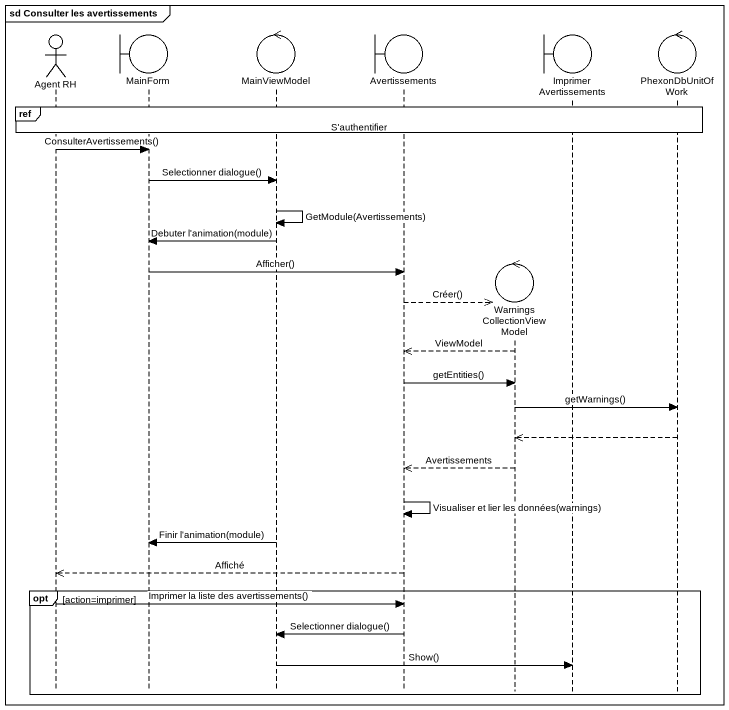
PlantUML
@startuml
mainframe sd Consulter les avertissements
hide footbox
actor "Agent RH" as Agent_RH
boundary MainForm
control MainViewModel
boundary Avertissements
control WarningsCollectionViewModel
boundary ImprimerAvertissements
control PhexonDbUnitOfWork

ref over Agent_RH, MainForm, MainViewModel, Avertissements, WarningsCollectionViewModel, ImprimerAvertissements, PhexonDbUnitOfWork : S'authentifier
Agent_RH -> MainForm : ConsulterAvertissements()
MainForm -> MainViewModel : Selectionner dialogue()
MainViewModel -> MainViewModel : GetModule(Avertissements)
MainViewModel -> MainForm : Debuter l'animation(module)
MainForm -> Avertissements : Afficher()
Avertissements -->> WarningsCollectionViewModel ** : Créer()
WarningsCollectionViewModel -->> Avertissements : ViewModel
Avertissements -> WarningsCollectionViewModel : getEntities()
WarningsCollectionViewModel -> PhexonDbUnitOfWork : getWarnings()
PhexonDbUnitOfWork -->> WarningsCollectionViewModel
WarningsCollectionViewModel -->> Avertissements : Avertissements
Avertissements -> Avertissements : Visualiser et lier les données(warnings)
MainViewModel -> MainForm : Finir l'animation(module)
Avertissements -->> Agent_RH : Affiché
opt action=imprimer
  Agent_RH -> Avertissements : Imprimer la liste des avertissements()
  Avertissements -> MainViewModel : Selectionner dialogue()
  MainViewModel -> ImprimerAvertissements : Show()
end
@enduml
